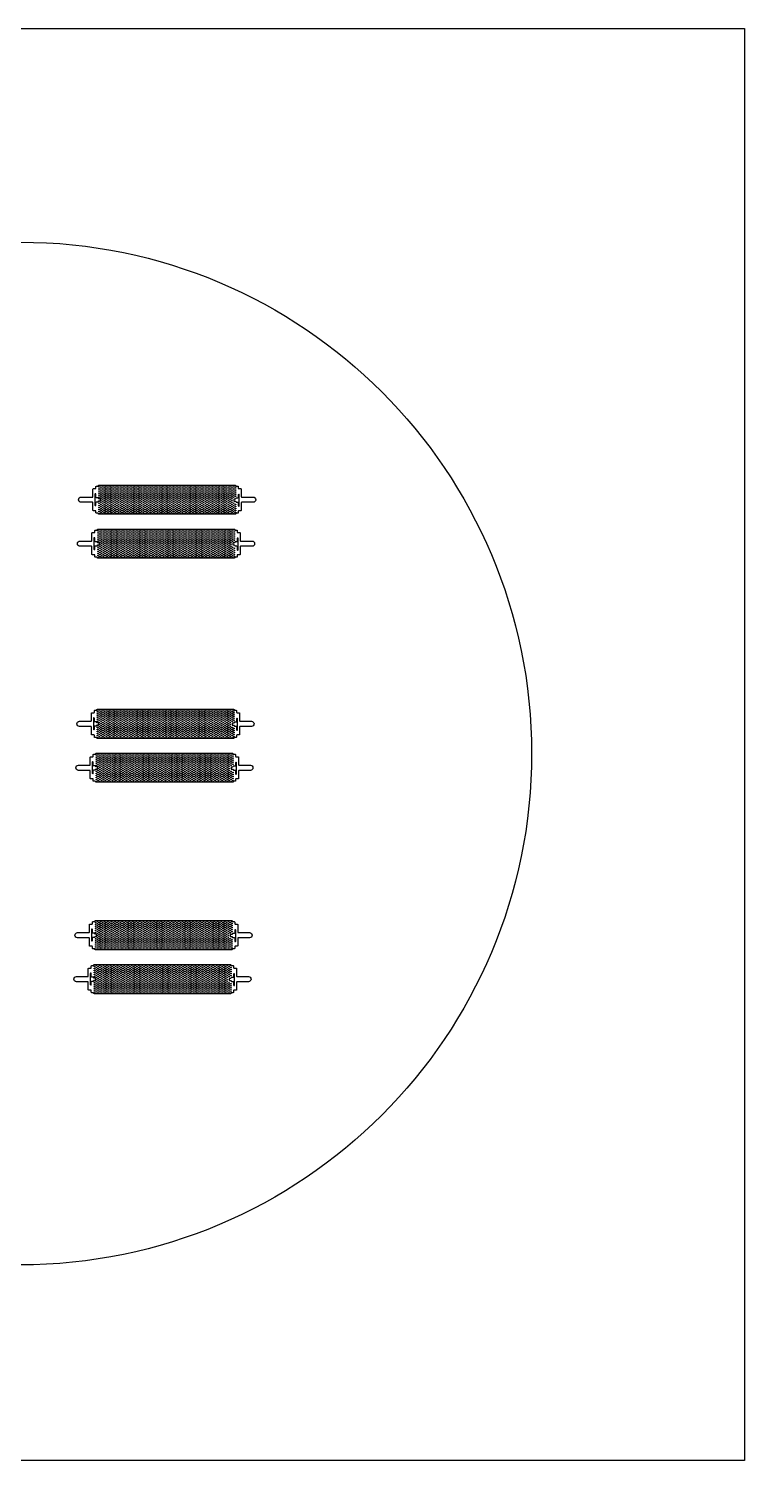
# Model space of a CAD drawing. Extents: x -291495 to 135863, y 5915 to 271227.
# Drawn here: x 72863 to 135863, y 5915 to 131915 of the extents above; entities that cross this region are included whole.
import ezdxf

# ---------------------------------------------------------------- set-up
doc = ezdxf.new("R2010")
doc.units = 13

# ---------------------------------------------------------------- blocks, each defined once
blk = doc.blocks.new('A$C4CF66921')
for p, q in [((1910, 3929), (1910, 3929)), ((1814, 60), (1814, 60))]:
    blk.add_line(p, q)
for points in [[(15462, 4919), (14462, 4919, 0.4142136), (14418, 4875), (14418, 4219, -0.4142136), (14374, 4175), (14199, 4175, 0.4142136), (14156, 4131), (14156, 4000, -0.4142136), (14112, 3956), (13981, 3956, 0.4109036), (13937, 3913, -0.4175313), (13893, 3869), (1893, 3869, -0.4175313), (1849, 3913, 0.4109036), (1806, 3956), (1674, 3956, -0.4142136), (1631, 4000), (1631, 4131, 0.4142136), (1587, 4175), (1412, 4175, -0.4142136), (1368, 4219), (1368, 4875, 0.4142136), (1324, 4919), (324, 4919, -1), (324, 5376), (1324, 5376, 0.4142136), (1368, 5420), (1368, 6076, -0.4142136), (1412, 6120), (1587, 6120, 0.4142136), (1631, 6163), (1631, 6295, -0.4142136), (1674, 6338), (1806, 6338, 0.4109036), (1849, 6382, -0.4175313), (1893, 6426), (13893, 6426, -0.4111394), (13937, 6382, 0.4109036), (13981, 6338), (14112, 6338, -0.4142136), (14156, 6295), (14156, 6163, 0.4142136), (14199, 6120), (14374, 6120, -0.4142136), (14418, 6076), (14418, 5420, 0.4142136), (14462, 5376), (15462, 5376, -1), (15462, 4919)], [(15366, 1050), (14366, 1050, 0.4142136), (14322, 1006), (14322, 350, -0.4142136), (14279, 306), (14104, 306, 0.4142136), (14060, 263), (14060, 131, -0.4142136), (14016, 88), (13885, 88, 0.4109036), (13841, 44, -0.4175313), (13797, 0), (1797, 0, -0.4175313), (1754, 44, 0.4109036), (1710, 88), (1579, 88, -0.4142136), (1535, 131), (1535, 263, 0.4142136), (1491, 306), (1316, 306, -0.4142136), (1272, 350), (1272, 1006, 0.4142136), (1229, 1050), (229, 1050, -1), (229, 1507), (1229, 1507, 0.4142136), (1272, 1551), (1272, 2207, -0.4142136), (1316, 2251), (1491, 2251, 0.4142136), (1535, 2295), (1535, 2426, -0.4142136), (1579, 2470), (1710, 2470, 0.4109036), (1754, 2513, -0.4175313), (1797, 2557), (13797, 2557, -0.4111394), (13841, 2513, 0.4109036), (13885, 2470), (14016, 2470, -0.4142136), (14060, 2426), (14060, 2295, 0.4142136), (14104, 2251), (14279, 2251, -0.4142136), (14322, 2207), (14322, 1551, 0.4142136), (14366, 1507), (15366, 1507, -1), (15366, 1050)]]:
    blk.add_lwpolyline(points, format="xyb")
at = {"linetype": 'Continuous'}
for points in [[(1631, 5632, 1.0000637), (1543, 5632), (1543, 4669, 1), (1631, 4669), (1631, 4920, -0.4142136), (1674, 4964), (1806, 4964, 0.4175313), (1849, 5008, -0.4109036), (1893, 5052), (2024, 5052), (2024, 5227), (1893, 5227, -0.4109036), (1849, 5270, 0.4175313), (1806, 5314), (1674, 5314, -0.4142136), (1631, 5358), (1631, 5632)], [(14156, 4626, 1.0000637), (14243, 4626), (14243, 5589, 1), (14156, 5589), (14156, 5338, -0.4142136), (14112, 5295), (13981, 5295, 0.4175313), (13937, 5250, -0.4109036), (13893, 5207), (13762, 5207), (13762, 5032), (13893, 5032, -0.4109036), (13937, 4989, 0.4175313), (13981, 4945), (14112, 4945, -0.4142136), (14156, 4901), (14156, 4626)], [(1535, 1763, 1.0000637), (1447, 1763), (1447, 801, 1), (1535, 801), (1535, 1051, -0.4142136), (1579, 1095), (1710, 1095, 0.4175313), (1754, 1139, -0.4109036), (1797, 1183), (1929, 1183), (1929, 1358), (1797, 1358, -0.4109036), (1754, 1401, 0.4175313), (1710, 1445), (1579, 1445, -0.4142136), (1535, 1489), (1535, 1763)], [(14060, 758, 1.0000637), (14147, 758), (14147, 1720, 1), (14060, 1720), (14060, 1469, -0.4142136), (14016, 1426), (13885, 1426, 0.4175313), (13841, 1381, -0.4109036), (13797, 1338), (13666, 1338), (13666, 1163), (13797, 1163, -0.4109036), (13841, 1120, 0.4175313), (13885, 1076), (14016, 1076, -0.4142136), (14060, 1032), (14060, 758)]]:
    blk.add_lwpolyline(points, format="xyb", dxfattribs=at)
for centre in [(2066, 6359), (2377, 6359), (2689, 6359), (3001, 6359), (3313, 6359), (3625, 6359), (3936, 6359), (4248, 6359), (4560, 6359), (4872, 6359), (5183, 6359), (5495, 6359), (5807, 6359), (6119, 6359), (6430, 6359), (6742, 6359), (7054, 6359), (7366, 6359), (7678, 6359), (7989, 6359), (8301, 6359), (8613, 6359), (8925, 6359), (9236, 6359), (9548, 6359), (9860, 6359), (10172, 6359), (10484, 6359), (10795, 6359), (11107, 6359), (11419, 6359), (11731, 6359), (12042, 6359), (12354, 6359), (12666, 6359), (12978, 6359), (13289, 6359), (13601, 6359), (13913, 6359), (1910, 6269), (1910, 6089), (1910, 5909), (1910, 5729), (1910, 5549), (1910, 5369), (2066, 6179), (2066, 5999), (2066, 5819), (2066, 5639), (2066, 5459), (2066, 5279), (2066, 5099), (2222, 6269), (2222, 6089), (2222, 5909), (2222, 5729), (2222, 5549), (2222, 5369), (2222, 5189), (2377, 6179), (2377, 5999), (2377, 5819), (2377, 5639), (2377, 5459), (2377, 5279), (2377, 5099), (2533, 6269), (2533, 6089), (2533, 5909), (2533, 5729), (2533, 5549), (2533, 5369), (2533, 5189), (2689, 6179), (2689, 5999), (2689, 5819), (2689, 5639), (2689, 5459), (2689, 5279), (2689, 5099), (2845, 6269), (2845, 6089), (2845, 5909), (2845, 5729), (2845, 5549), (2845, 5369), (2845, 5189), (3001, 6179), (3001, 5999), (3001, 5819), (3001, 5639), (3001, 5459), (3001, 5279), (3001, 5099), (3157, 6269), (3157, 6089), (3157, 5909), (3157, 5729), (3157, 5549), (3157, 5369), (3157, 5189), (3313, 6179), (3313, 5999), (3313, 5819), (3313, 5639), (3313, 5459), (3313, 5279), (3313, 5099), (3469, 6269), (3469, 6089), (3469, 5909), (3469, 5729), (3469, 5549), (3469, 5369), (3469, 5189), (3625, 6179), (3625, 5999), (3625, 5819), (3625, 5639), (3625, 5459), (3625, 5279), (3625, 5099), (3780, 6269), (3780, 6089), (3780, 5909), (3780, 5729), (3780, 5549), (3780, 5369), (3780, 5189), (3936, 6179), (3936, 5999), (3936, 5819), (3936, 5639), (3936, 5459), (3936, 5279), (3936, 5099), (4092, 6269), (4092, 6089), (4092, 5909), (4092, 5729), (4092, 5549), (4092, 5369), (4092, 5189), (4248, 6179), (4248, 5999), (4248, 5819), (4248, 5639), (4248, 5459), (4248, 5279), (4248, 5099), (4404, 6269), (4404, 6089), (4404, 5909), (4404, 5729), (4404, 5549), (4404, 5369), (4404, 5189), (4560, 6179), (4560, 5999), (4560, 5819), (4560, 5639), (4560, 5459), (4560, 5279), (4560, 5099), (4716, 6269), (4716, 6089), (4716, 5909), (4716, 5729), (4716, 5549), (4716, 5369), (4716, 5189), (4872, 6179), (4872, 5999), (4872, 5819), (4872, 5639), (4872, 5459), (4872, 5279), (4872, 5099), (5028, 6269), (5028, 6089), (5028, 5909), (5028, 5729), (5028, 5549), (5028, 5369), (5028, 5189), (5183, 6179), (5183, 5999), (5183, 5819), (5183, 5639), (5183, 5459), (5183, 5279), (5183, 5099), (5339, 6269), (5339, 6089), (5339, 5909), (5339, 5729), (5339, 5549), (5339, 5369), (5339, 5189), (5495, 6179), (5495, 5999), (5495, 5819), (5495, 5639), (5495, 5459), (5495, 5279), (5495, 5099), (5651, 6269), (5651, 6089), (5651, 5909), (5651, 5729), (5651, 5549), (5651, 5369), (5651, 5189), (5807, 6179), (5807, 5999), (5807, 5819), (5807, 5639), (5807, 5459), (5807, 5279), (5807, 5099), (5963, 6269), (5963, 6089), (5963, 5909), (5963, 5729), (5963, 5549), (5963, 5369), (5963, 5189), (6119, 6179), (6119, 5999), (6119, 5819), (6119, 5639), (6119, 5459), (6119, 5279), (6119, 5099), (6275, 6269), (6275, 6089), (6275, 5909), (6275, 5729), (6275, 5549), (6275, 5369), (6275, 5189), (6430, 6179), (6430, 5999), (6430, 5819), (6430, 5639), (6430, 5459), (6430, 5279), (6430, 5099), (6586, 6269), (6586, 6089), (6586, 5909), (6586, 5729), (6586, 5549), (6586, 5369), (6586, 5189), (6742, 6179), (6742, 5999), (6742, 5819), (6742, 5639), (6742, 5459), (6742, 5279), (6742, 5099), (6898, 6269), (6898, 6089), (6898, 5909), (6898, 5729), (6898, 5549), (6898, 5369), (6898, 5189), (7054, 6179), (7054, 5999), (7054, 5819), (7054, 5639), (7054, 5459), (7054, 5279), (7054, 5099), (7210, 6269), (7210, 6089), (7210, 5909), (7210, 5729), (7210, 5549), (7210, 5369), (7210, 5189), (7366, 6179), (7366, 5999), (7366, 5819), (7366, 5639), (7366, 5459), (7366, 5279), (7366, 5099), (7522, 6269), (7522, 6089), (7522, 5909), (7522, 5729), (7522, 5549), (7522, 5369), (7522, 5189), (7678, 6179), (7678, 5999), (7678, 5819), (7678, 5639), (7678, 5459), (7678, 5279), (7678, 5099), (7833, 6269), (7833, 6089), (7833, 5909), (7833, 5729), (7833, 5549), (7833, 5369), (7833, 5189), (7989, 6179), (7989, 5999), (7989, 5819), (7989, 5639), (7989, 5459), (7989, 5279), (7989, 5099), (8145, 6269), (8145, 6089), (8145, 5909), (8145, 5729), (8145, 5549), (8145, 5369), (8145, 5189), (8301, 6179), (8301, 5999), (8301, 5819), (8301, 5639), (8301, 5459), (8301, 5279), (8301, 5099), (8457, 6269), (8457, 6089), (8457, 5909), (8457, 5729), (8457, 5549), (8457, 5369), (8457, 5189), (8613, 6179), (8613, 5999), (8613, 5819), (8613, 5639), (8613, 5459), (8613, 5279), (8613, 5099), (8769, 6269), (8769, 6089), (8769, 5909), (8769, 5729), (8769, 5549), (8769, 5369), (8769, 5189), (8925, 6179), (8925, 5999), (8925, 5819), (8925, 5639), (8925, 5459), (8925, 5279), (8925, 5099), (9081, 6269), (9081, 6089), (9081, 5909), (9081, 5729), (9081, 5549), (9081, 5369), (9081, 5189), (9236, 6179), (9236, 5999), (9236, 5819), (9236, 5639), (9236, 5459), (9236, 5279), (9236, 5099), (9392, 6269), (9392, 6089), (9392, 5909), (9392, 5729), (9392, 5549), (9392, 5369), (9392, 5189), (9548, 6179), (9548, 5999), (9548, 5819), (9548, 5639), (9548, 5459), (9548, 5279), (9548, 5099), (9704, 6269), (9704, 6089), (9704, 5909), (9704, 5729), (9704, 5549), (9704, 5369), (9704, 5189), (9860, 6179), (9860, 5999), (9860, 5819), (9860, 5639), (9860, 5459), (9860, 5279), (9860, 5099), (10016, 6269), (10016, 6089), (10016, 5909), (10016, 5729), (10016, 5549), (10016, 5369), (10016, 5189), (10172, 6179), (10172, 5999), (10172, 5819), (10172, 5639), (10172, 5459), (10172, 5279), (10172, 5099), (10328, 6269), (10328, 6089), (10328, 5909), (10328, 5729), (10328, 5549), (10328, 5369), (10328, 5189), (10484, 6179), (10484, 5999), (10484, 5819), (10484, 5639), (10484, 5459), (10484, 5279), (10484, 5099), (10639, 6269), (10639, 6089), (10639, 5909), (10639, 5729), (10639, 5549), (10639, 5369), (10639, 5189), (10795, 6179), (10795, 5999), (10795, 5819), (10795, 5639), (10795, 5459), (10795, 5279), (10795, 5099), (10951, 6269), (10951, 6089), (10951, 5909), (10951, 5729), (10951, 5549), (10951, 5369), (10951, 5189), (11107, 6179), (11107, 5999), (11107, 5819), (11107, 5639), (11107, 5459), (11107, 5279), (11107, 5099), (11263, 6269), (11263, 6089), (11263, 5909), (11263, 5729), (11263, 5549), (11263, 5369), (11263, 5189), (11419, 6179), (11419, 5999), (11419, 5819), (11419, 5639), (11419, 5459), (11419, 5279), (11419, 5099), (11575, 6269), (11575, 6089), (11575, 5909), (11575, 5729), (11575, 5549), (11575, 5369), (11575, 5189), (11731, 6179), (11731, 5999), (11731, 5819), (11731, 5639), (11731, 5459), (11731, 5279), (11731, 5099), (11886, 6269), (11886, 6089), (11886, 5909), (11886, 5729), (11886, 5549), (11886, 5369), (11886, 5189), (12042, 6179), (12042, 5999), (12042, 5819), (12042, 5639), (12042, 5459), (12042, 5279), (12042, 5099), (12198, 6269), (12198, 6089), (12198, 5909), (12198, 5729), (12198, 5549), (12198, 5369), (12198, 5189), (12354, 6179), (12354, 5999), (12354, 5819), (12354, 5639), (12354, 5459), (12354, 5279), (12354, 5099), (12510, 6269), (12510, 6089), (12510, 5909), (12510, 5729), (12510, 5549), (12510, 5369), (12510, 5189), (12666, 6179), (12666, 5999), (12666, 5819), (12666, 5639), (12666, 5459), (12666, 5279), (12666, 5099), (12822, 6269), (12822, 6089), (12822, 5909), (12822, 5729), (12822, 5549), (12822, 5369), (12822, 5189), (12978, 6179), (12978, 5999), (12978, 5819), (12978, 5639), (12978, 5459), (12978, 5279), (12978, 5099), (13134, 6269), (13134, 6089), (13134, 5909), (13134, 5729), (13134, 5549), (13134, 5369), (13134, 5189), (13289, 6179), (13289, 5999), (13289, 5819), (13289, 5639), (13289, 5459), (13289, 5279), (13289, 5099), (13445, 6269), (13445, 6089), (13445, 5909), (13445, 5729), (13445, 5549), (13445, 5369), (13445, 5189), (13601, 6179), (13601, 5999), (13601, 5819), (13601, 5639), (13601, 5459), (13601, 5279), (13601, 5099), (13757, 6269), (13757, 6089), (13757, 5909), (13757, 5729), (13757, 5549), (13757, 5369), (13913, 6179), (13913, 5999), (13913, 5819), (13913, 5639), (13913, 5459), (1910, 5009), (1910, 4829), (1910, 4649), (1910, 4469), (1910, 4289), (1910, 4109), (1910, 3929), (2066, 4919), (2066, 4739), (2066, 4559), (2066, 4379), (2066, 4199), (2066, 4019), (2222, 5009), (2222, 4829), (2222, 4649), (2222, 4469), (2222, 4289), (2222, 4109), (2222, 3929), (2377, 4919), (2377, 4739), (2377, 4559), (2377, 4379), (2377, 4199), (2377, 4019), (2533, 5009), (2533, 4829), (2533, 4649), (2533, 4469), (2533, 4289), (2533, 4109), (2533, 3929), (2689, 4919), (2689, 4739), (2689, 4559), (2689, 4379), (2689, 4199), (2689, 4019), (2845, 5009), (2845, 4829), (2845, 4649), (2845, 4469), (2845, 4289), (2845, 4109), (2845, 3929), (3001, 4919), (3001, 4739), (3001, 4559), (3001, 4379), (3001, 4199), (3001, 4019), (3157, 5009), (3157, 4829), (3157, 4649), (3157, 4469), (3157, 4289), (3157, 4109), (3157, 3929), (3313, 4919), (3313, 4739), (3313, 4559), (3313, 4379), (3313, 4199), (3313, 4019), (3469, 5009), (3469, 4829), (3469, 4649), (3469, 4469), (3469, 4289), (3469, 4109), (3469, 3929), (3625, 4919), (3625, 4739), (3625, 4559), (3625, 4379), (3625, 4199), (3625, 4019), (3780, 5009), (3780, 4829), (3780, 4649), (3780, 4469), (3780, 4289), (3780, 4109), (3780, 3929), (3936, 4919), (3936, 4739), (3936, 4559), (3936, 4379), (3936, 4199), (3936, 4019), (4092, 5009), (4092, 4829), (4092, 4649), (4092, 4469), (4092, 4289), (4092, 4109), (4092, 3929), (4248, 4919), (4248, 4739), (4248, 4559), (4248, 4379), (4248, 4199), (4248, 4019), (4404, 5009), (4404, 4829), (4404, 4649), (4404, 4469), (4404, 4289), (4404, 4109), (4404, 3929), (4560, 4919), (4560, 4739), (4560, 4559), (4560, 4379), (4560, 4199), (4560, 4019), (4716, 5009), (4716, 4829), (4716, 4649), (4716, 4469), (4716, 4289), (4716, 4109), (4716, 3929), (4872, 4919), (4872, 4739), (4872, 4559), (4872, 4379), (4872, 4199), (4872, 4019), (5028, 5009), (5028, 4829), (5028, 4649), (5028, 4469), (5028, 4289), (5028, 4109), (5028, 3929), (5183, 4919), (5183, 4739), (5183, 4559), (5183, 4379), (5183, 4199), (5183, 4019), (5339, 5009), (5339, 4829), (5339, 4649), (5339, 4469), (5339, 4289), (5339, 4109), (5339, 3929), (5495, 4919), (5495, 4739), (5495, 4559), (5495, 4379), (5495, 4199), (5495, 4019), (5651, 5009), (5651, 4829), (5651, 4649), (5651, 4469), (5651, 4289), (5651, 4109), (5651, 3929), (5807, 4919), (5807, 4739), (5807, 4559), (5807, 4379), (5807, 4199), (5807, 4019), (5963, 5009), (5963, 4829), (5963, 4649), (5963, 4469), (5963, 4289), (5963, 4109), (5963, 3929), (6119, 4919), (6119, 4739), (6119, 4559), (6119, 4379), (6119, 4199), (6119, 4019), (6275, 5009), (6275, 4829), (6275, 4649), (6275, 4469), (6275, 4289), (6275, 4109), (6275, 3929), (6430, 4919), (6430, 4739), (6430, 4559), (6430, 4379), (6430, 4199), (6430, 4019), (6586, 5009), (6586, 4829), (6586, 4649), (6586, 4469), (6586, 4289), (6586, 4109), (6586, 3929), (6742, 4919), (6742, 4739), (6742, 4559), (6742, 4379), (6742, 4199), (6742, 4019), (6898, 5009), (6898, 4829), (6898, 4649), (6898, 4469), (6898, 4289), (6898, 4109), (6898, 3929), (7054, 4919), (7054, 4739), (7054, 4559), (7054, 4379), (7054, 4199), (7054, 4019), (7210, 5009), (7210, 4829), (7210, 4649), (7210, 4469), (7210, 4289), (7210, 4109), (7210, 3929), (7366, 4919), (7366, 4739), (7366, 4559), (7366, 4379), (7366, 4199), (7366, 4019), (7522, 5009), (7522, 4829), (7522, 4649), (7522, 4469), (7522, 4289), (7522, 4109), (7522, 3929), (7678, 4919), (7678, 4739), (7678, 4559), (7678, 4379), (7678, 4199), (7678, 4019), (7833, 5009), (7833, 4829), (7833, 4649), (7833, 4469), (7833, 4289), (7833, 4109), (7833, 3929), (7989, 4919), (7989, 4739), (7989, 4559), (7989, 4379), (7989, 4199), (7989, 4019), (8145, 5009), (8145, 4829), (8145, 4649), (8145, 4469), (8145, 4289), (8145, 4109), (8145, 3929), (8301, 4919), (8301, 4739), (8301, 4559), (8301, 4379), (8301, 4199), (8301, 4019), (8457, 5009), (8457, 4829), (8457, 4649), (8457, 4469), (8457, 4289), (8457, 4109), (8457, 3929), (8613, 4919), (8613, 4739), (8613, 4559), (8613, 4379), (8613, 4199), (8613, 4019), (8769, 5009), (8769, 4829), (8769, 4649), (8769, 4469), (8769, 4289), (8769, 4109), (8769, 3929), (8925, 4919), (8925, 4739), (8925, 4559), (8925, 4379), (8925, 4199), (8925, 4019), (9081, 5009), (9081, 4829), (9081, 4649), (9081, 4469), (9081, 4289), (9081, 4109), (9081, 3929), (9236, 4919), (9236, 4739), (9236, 4559), (9236, 4379), (9236, 4199), (9236, 4019), (9392, 5009), (9392, 4829), (9392, 4649), (9392, 4469), (9392, 4289), (9392, 4109), (9392, 3929), (9548, 4919), (9548, 4739), (9548, 4559), (9548, 4379), (9548, 4199), (9548, 4019), (9704, 5009), (9704, 4829), (9704, 4649), (9704, 4469), (9704, 4289), (9704, 4109), (9704, 3929), (9860, 4919), (9860, 4739), (9860, 4559), (9860, 4379), (9860, 4199), (9860, 4019), (10016, 5009), (10016, 4829), (10016, 4649), (10016, 4469), (10016, 4289), (10016, 4109), (10016, 3929), (10172, 4919), (10172, 4739), (10172, 4559), (10172, 4379), (10172, 4199), (10172, 4019), (10328, 5009), (10328, 4829), (10328, 4649), (10328, 4469), (10328, 4289), (10328, 4109), (10328, 3929), (10484, 4919), (10484, 4739), (10484, 4559), (10484, 4379), (10484, 4199), (10484, 4019), (10639, 5009), (10639, 4829), (10639, 4649), (10639, 4469), (10639, 4289), (10639, 4109), (10639, 3929), (10795, 4919), (10795, 4739), (10795, 4559), (10795, 4379), (10795, 4199), (10795, 4019), (10951, 5009), (10951, 4829), (10951, 4649), (10951, 4469), (10951, 4289), (10951, 4109), (10951, 3929), (11107, 4919), (11107, 4739), (11107, 4559), (11107, 4379), (11107, 4199), (11107, 4019), (11263, 5009), (11263, 4829), (11263, 4649), (11263, 4469), (11263, 4289), (11263, 4109), (11263, 3929), (11419, 4919), (11419, 4739), (11419, 4559), (11419, 4379), (11419, 4199), (11419, 4019), (11575, 5009), (11575, 4829), (11575, 4649), (11575, 4469), (11575, 4289), (11575, 4109), (11575, 3929), (11731, 4919), (11731, 4739), (11731, 4559), (11731, 4379), (11731, 4199), (11731, 4019), (11886, 5009), (11886, 4829), (11886, 4649), (11886, 4469), (11886, 4289), (11886, 4109), (11886, 3929), (12042, 4919), (12042, 4739), (12042, 4559), (12042, 4379), (12042, 4199), (12042, 4019), (12198, 5009), (12198, 4829), (12198, 4649), (12198, 4469), (12198, 4289), (12198, 4109), (12198, 3929), (12354, 4919), (12354, 4739), (12354, 4559), (12354, 4379), (12354, 4199), (12354, 4019), (12510, 5009), (12510, 4829), (12510, 4649), (12510, 4469), (12510, 4289), (12510, 4109), (12510, 3929), (12666, 4919), (12666, 4739), (12666, 4559), (12666, 4379), (12666, 4199), (12666, 4019), (12822, 5009), (12822, 4829), (12822, 4649), (12822, 4469), (12822, 4289), (12822, 4109), (12822, 3929), (12978, 4919), (12978, 4739), (12978, 4559), (12978, 4379), (12978, 4199), (12978, 4019), (13134, 5009), (13134, 4829), (13134, 4649), (13134, 4469), (13134, 4289), (13134, 4109), (13134, 3929), (13289, 4919), (13289, 4739), (13289, 4559), (13289, 4379), (13289, 4199), (13289, 4019), (13445, 5009), (13445, 4829), (13445, 4649), (13445, 4469), (13445, 4289), (13445, 4109), (13445, 3929), (13601, 4919), (13601, 4739), (13601, 4559), (13601, 4379), (13601, 4199), (13601, 4019), (13757, 4829), (13757, 4649), (13757, 4469), (13757, 4289), (13757, 4109), (13757, 3929), (13913, 4739), (13913, 4559), (13913, 4379), (13913, 4199), (13913, 4019), (1970, 2490), (2282, 2490), (2594, 2490), (2905, 2490), (3217, 2490), (3529, 2490), (3841, 2490), (4152, 2490), (4464, 2490), (4776, 2490), (5088, 2490), (5399, 2490), (5711, 2490), (6023, 2490), (6335, 2490), (6647, 2490), (6958, 2490), (7270, 2490), (7582, 2490), (7894, 2490), (8205, 2490), (8517, 2490), (8829, 2490), (9141, 2490), (9452, 2490), (9764, 2490), (10076, 2490), (10388, 2490), (10700, 2490), (11011, 2490), (11323, 2490), (11635, 2490), (11947, 2490), (12258, 2490), (12570, 2490), (12882, 2490), (13194, 2490), (13505, 2490), (13817, 2490), (1814, 2400), (1814, 2220), (1814, 2040), (1814, 1860), (1814, 1680), (1814, 1500), (1970, 2310), (1970, 2130), (1970, 1950), (1970, 1770), (1970, 1590), (1970, 1410), (1970, 1230), (2126, 2400), (2126, 2220), (2126, 2040), (2126, 1860), (2126, 1680), (2126, 1500), (2126, 1320), (2282, 2310), (2282, 2130), (2282, 1950), (2282, 1770), (2282, 1590), (2282, 1410), (2282, 1230), (2438, 2400), (2438, 2220), (2438, 2040), (2438, 1860), (2438, 1680), (2438, 1500), (2438, 1320), (2594, 2310), (2594, 2130), (2594, 1950), (2594, 1770), (2594, 1590), (2594, 1410), (2594, 1230), (2749, 2400), (2749, 2220), (2749, 2040), (2749, 1860), (2749, 1680), (2749, 1500), (2749, 1320), (2905, 2310), (2905, 2130), (2905, 1950), (2905, 1770), (2905, 1590), (2905, 1410), (2905, 1230), (3061, 2400), (3061, 2220), (3061, 2040), (3061, 1860), (3061, 1680), (3061, 1500), (3061, 1320), (3217, 2310), (3217, 2130), (3217, 1950), (3217, 1770), (3217, 1590), (3217, 1410), (3217, 1230), (3373, 2400), (3373, 2220), (3373, 2040), (3373, 1860), (3373, 1680), (3373, 1500), (3373, 1320), (3529, 2310), (3529, 2130), (3529, 1950), (3529, 1770), (3529, 1590), (3529, 1410), (3529, 1230), (3685, 2400), (3685, 2220), (3685, 2040), (3685, 1860), (3685, 1680), (3685, 1500), (3685, 1320), (3841, 2310), (3841, 2130), (3841, 1950), (3841, 1770), (3841, 1590), (3841, 1410), (3841, 1230), (3996, 2400), (3996, 2220), (3996, 2040), (3996, 1860), (3996, 1680), (3996, 1500), (3996, 1320), (4152, 2310), (4152, 2130), (4152, 1950), (4152, 1770), (4152, 1590), (4152, 1410), (4152, 1230), (4308, 2400), (4308, 2220), (4308, 2040), (4308, 1860), (4308, 1680), (4308, 1500), (4308, 1320), (4464, 2310), (4464, 2130), (4464, 1950), (4464, 1770), (4464, 1590), (4464, 1410), (4464, 1230), (4620, 2400), (4620, 2220), (4620, 2040), (4620, 1860), (4620, 1680), (4620, 1500), (4620, 1320), (4776, 2310), (4776, 2130), (4776, 1950), (4776, 1770), (4776, 1590), (4776, 1410), (4776, 1230), (4932, 2400), (4932, 2220), (4932, 2040), (4932, 1860), (4932, 1680), (4932, 1500), (4932, 1320), (5088, 2310), (5088, 2130), (5088, 1950), (5088, 1770), (5088, 1590), (5088, 1410), (5088, 1230), (5244, 2400), (5244, 2220), (5244, 2040), (5244, 1860), (5244, 1680), (5244, 1500), (5244, 1320), (5399, 2310), (5399, 2130), (5399, 1950), (5399, 1770), (5399, 1590), (5399, 1410), (5399, 1230), (5555, 2400), (5555, 2220), (5555, 2040), (5555, 1860), (5555, 1680), (5555, 1500), (5555, 1320), (5711, 2310), (5711, 2130), (5711, 1950), (5711, 1770), (5711, 1590), (5711, 1410), (5711, 1230), (5867, 2400), (5867, 2220), (5867, 2040), (5867, 1860), (5867, 1680), (5867, 1500), (5867, 1320), (6023, 2310), (6023, 2130), (6023, 1950), (6023, 1770), (6023, 1590), (6023, 1410), (6023, 1230), (6179, 2400), (6179, 2220), (6179, 2040), (6179, 1860), (6179, 1680), (6179, 1500), (6179, 1320), (6335, 2310), (6335, 2130), (6335, 1950), (6335, 1770), (6335, 1590), (6335, 1410), (6335, 1230), (6491, 2400), (6491, 2220), (6491, 2040), (6491, 1860), (6491, 1680), (6491, 1500), (6491, 1320), (6647, 2310), (6647, 2130), (6647, 1950), (6647, 1770), (6647, 1590), (6647, 1410), (6647, 1230), (6802, 2400), (6802, 2220), (6802, 2040), (6802, 1860), (6802, 1680), (6802, 1500), (6802, 1320), (6958, 2310), (6958, 2130), (6958, 1950), (6958, 1770), (6958, 1590), (6958, 1410), (6958, 1230), (7114, 2400), (7114, 2220), (7114, 2040), (7114, 1860), (7114, 1680), (7114, 1500), (7114, 1320), (7270, 2310), (7270, 2130), (7270, 1950), (7270, 1770), (7270, 1590), (7270, 1410), (7270, 1230), (7426, 2400), (7426, 2220), (7426, 2040), (7426, 1860), (7426, 1680), (7426, 1500), (7426, 1320), (7582, 2310), (7582, 2130), (7582, 1950), (7582, 1770), (7582, 1590), (7582, 1410), (7582, 1230), (7738, 2400), (7738, 2220), (7738, 2040), (7738, 1860), (7738, 1680), (7738, 1500), (7738, 1320), (7894, 2310), (7894, 2130), (7894, 1950), (7894, 1770), (7894, 1590), (7894, 1410), (7894, 1230), (8049, 2400), (8049, 2220), (8049, 2040), (8049, 1860), (8049, 1680), (8049, 1500), (8049, 1320), (8205, 2310), (8205, 2130), (8205, 1950), (8205, 1770), (8205, 1590), (8205, 1410), (8205, 1230), (8361, 2400), (8361, 2220), (8361, 2040), (8361, 1860), (8361, 1680), (8361, 1500), (8361, 1320), (8517, 2310), (8517, 2130), (8517, 1950), (8517, 1770), (8517, 1590), (8517, 1410), (8517, 1230), (8673, 2400), (8673, 2220), (8673, 2040), (8673, 1860), (8673, 1680), (8673, 1500), (8673, 1320), (8829, 2310), (8829, 2130), (8829, 1950), (8829, 1770), (8829, 1590), (8829, 1410), (8829, 1230), (8985, 2400), (8985, 2220), (8985, 2040), (8985, 1860), (8985, 1680), (8985, 1500), (8985, 1320), (9141, 2310), (9141, 2130), (9141, 1950), (9141, 1770), (9141, 1590), (9141, 1410), (9141, 1230), (9297, 2400), (9297, 2220), (9297, 2040), (9297, 1860), (9297, 1680), (9297, 1500), (9297, 1320), (9452, 2310), (9452, 2130), (9452, 1950), (9452, 1770), (9452, 1590), (9452, 1410), (9452, 1230), (9608, 2400), (9608, 2220), (9608, 2040), (9608, 1860), (9608, 1680), (9608, 1500), (9608, 1320), (9764, 2310), (9764, 2130), (9764, 1950), (9764, 1770), (9764, 1590), (9764, 1410), (9764, 1230), (9920, 2400), (9920, 2220), (9920, 2040), (9920, 1860), (9920, 1680), (9920, 1500), (9920, 1320), (10076, 2310), (10076, 2130), (10076, 1950), (10076, 1770), (10076, 1590), (10076, 1410), (10076, 1230), (10232, 2400), (10232, 2220), (10232, 2040), (10232, 1860), (10232, 1680), (10232, 1500), (10232, 1320), (10388, 2310), (10388, 2130), (10388, 1950), (10388, 1770), (10388, 1590), (10388, 1410), (10388, 1230), (10544, 2400), (10544, 2220), (10544, 2040), (10544, 1860), (10544, 1680), (10544, 1500), (10544, 1320), (10700, 2310), (10700, 2130), (10700, 1950), (10700, 1770), (10700, 1590), (10700, 1410), (10700, 1230), (10855, 2400), (10855, 2220), (10855, 2040), (10855, 1860), (10855, 1680), (10855, 1500), (10855, 1320), (11011, 2310), (11011, 2130), (11011, 1950), (11011, 1770), (11011, 1590), (11011, 1410), (11011, 1230), (11167, 2400), (11167, 2220), (11167, 2040), (11167, 1860), (11167, 1680), (11167, 1500), (11167, 1320), (11323, 2310), (11323, 2130), (11323, 1950), (11323, 1770), (11323, 1590), (11323, 1410), (11323, 1230), (11479, 2400), (11479, 2220), (11479, 2040), (11479, 1860), (11479, 1680), (11479, 1500), (11479, 1320), (11635, 2310), (11635, 2130), (11635, 1950), (11635, 1770), (11635, 1590), (11635, 1410), (11635, 1230), (11791, 2400), (11791, 2220), (11791, 2040), (11791, 1860), (11791, 1680), (11791, 1500), (11791, 1320), (11947, 2310), (11947, 2130), (11947, 1950), (11947, 1770), (11947, 1590), (11947, 1410), (11947, 1230), (12102, 2400), (12102, 2220), (12102, 2040), (12102, 1860), (12102, 1680), (12102, 1500), (12102, 1320), (12258, 2310), (12258, 2130), (12258, 1950), (12258, 1770), (12258, 1590), (12258, 1410), (12258, 1230), (12414, 2400), (12414, 2220), (12414, 2040), (12414, 1860), (12414, 1680), (12414, 1500), (12414, 1320), (12570, 2310), (12570, 2130), (12570, 1950), (12570, 1770), (12570, 1590), (12570, 1410), (12570, 1230), (12726, 2400), (12726, 2220), (12726, 2040), (12726, 1860), (12726, 1680), (12726, 1500), (12726, 1320), (12882, 2310), (12882, 2130), (12882, 1950), (12882, 1770), (12882, 1590), (12882, 1410), (12882, 1230), (13038, 2400), (13038, 2220), (13038, 2040), (13038, 1860), (13038, 1680), (13038, 1500), (13038, 1320), (13194, 2310), (13194, 2130), (13194, 1950), (13194, 1770), (13194, 1590), (13194, 1410), (13194, 1230), (13350, 2400), (13350, 2220), (13350, 2040), (13350, 1860), (13350, 1680), (13350, 1500), (13350, 1320), (13505, 2310), (13505, 2130), (13505, 1950), (13505, 1770), (13505, 1590), (13505, 1410), (13505, 1230), (13661, 2400), (13661, 2220), (13661, 2040), (13661, 1860), (13661, 1680), (13661, 1500), (13817, 2310), (13817, 2130), (13817, 1950), (13817, 1770), (13817, 1590), (1814, 1140), (1814, 960), (1814, 780), (1814, 600), (1814, 420), (1814, 240), (1814, 60), (1970, 1050), (1970, 870), (1970, 690), (1970, 510), (1970, 330), (1970, 150), (2126, 1140), (2126, 960), (2126, 780), (2126, 600), (2126, 420), (2126, 240), (2126, 60), (2282, 1050), (2282, 870), (2282, 690), (2282, 510), (2282, 330), (2282, 150), (2438, 1140), (2438, 960), (2438, 780), (2438, 600), (2438, 420), (2438, 240), (2438, 60), (2594, 1050), (2594, 870), (2594, 690), (2594, 510), (2594, 330), (2594, 150), (2749, 1140), (2749, 960), (2749, 780), (2749, 600), (2749, 420), (2749, 240), (2749, 60), (2905, 1050), (2905, 870), (2905, 690), (2905, 510), (2905, 330), (2905, 150), (3061, 1140), (3061, 960), (3061, 780), (3061, 600), (3061, 420), (3061, 240), (3061, 60), (3217, 1050), (3217, 870), (3217, 690), (3217, 510), (3217, 330), (3217, 150), (3373, 1140), (3373, 960), (3373, 780), (3373, 600), (3373, 420), (3373, 240), (3373, 60), (3529, 1050), (3529, 870), (3529, 690), (3529, 510), (3529, 330), (3529, 150), (3685, 1140), (3685, 960), (3685, 780), (3685, 600), (3685, 420), (3685, 240), (3685, 60), (3841, 1050), (3841, 870), (3841, 690), (3841, 510), (3841, 330), (3841, 150), (3996, 1140), (3996, 960), (3996, 780), (3996, 600), (3996, 420), (3996, 240), (3996, 60), (4152, 1050), (4152, 870), (4152, 690), (4152, 510), (4152, 330), (4152, 150), (4308, 1140), (4308, 960), (4308, 780), (4308, 600), (4308, 420), (4308, 240), (4308, 60), (4464, 1050), (4464, 870), (4464, 690), (4464, 510), (4464, 330), (4464, 150), (4620, 1140), (4620, 960), (4620, 780), (4620, 600), (4620, 420), (4620, 240), (4620, 60), (4776, 1050), (4776, 870), (4776, 690), (4776, 510), (4776, 330), (4776, 150), (4932, 1140), (4932, 960), (4932, 780), (4932, 600), (4932, 420), (4932, 240), (4932, 60), (5088, 1050), (5088, 870), (5088, 690), (5088, 510), (5088, 330), (5088, 150), (5244, 1140), (5244, 960), (5244, 780), (5244, 600), (5244, 420), (5244, 240), (5244, 60), (5399, 1050), (5399, 870), (5399, 690), (5399, 510), (5399, 330), (5399, 150), (5555, 1140), (5555, 960), (5555, 780), (5555, 600), (5555, 420), (5555, 240), (5555, 60), (5711, 1050), (5711, 870), (5711, 690), (5711, 510), (5711, 330), (5711, 150), (5867, 1140), (5867, 960), (5867, 780), (5867, 600), (5867, 420), (5867, 240), (5867, 60), (6023, 1050), (6023, 870), (6023, 690), (6023, 510), (6023, 330), (6023, 150), (6179, 1140), (6179, 960), (6179, 780), (6179, 600), (6179, 420), (6179, 240), (6179, 60), (6335, 1050), (6335, 870), (6335, 690), (6335, 510), (6335, 330), (6335, 150), (6491, 1140), (6491, 960), (6491, 780), (6491, 600), (6491, 420), (6491, 240), (6491, 60), (6647, 1050), (6647, 870), (6647, 690), (6647, 510), (6647, 330), (6647, 150), (6802, 1140), (6802, 960), (6802, 780), (6802, 600), (6802, 420), (6802, 240), (6802, 60), (6958, 1050), (6958, 870), (6958, 690), (6958, 510), (6958, 330), (6958, 150), (7114, 1140), (7114, 960), (7114, 780), (7114, 600), (7114, 420), (7114, 240), (7114, 60), (7270, 1050), (7270, 870), (7270, 690), (7270, 510), (7270, 330), (7270, 150), (7426, 1140), (7426, 960), (7426, 780), (7426, 600), (7426, 420), (7426, 240), (7426, 60), (7582, 1050), (7582, 870), (7582, 690), (7582, 510), (7582, 330), (7582, 150), (7738, 1140), (7738, 960), (7738, 780), (7738, 600), (7738, 420), (7738, 240), (7738, 60), (7894, 1050), (7894, 870), (7894, 690), (7894, 510), (7894, 330), (7894, 150), (8049, 1140), (8049, 960), (8049, 780), (8049, 600), (8049, 420), (8049, 240), (8049, 60), (8205, 1050), (8205, 870), (8205, 690), (8205, 510), (8205, 330), (8205, 150), (8361, 1140), (8361, 960), (8361, 780), (8361, 600), (8361, 420), (8361, 240), (8361, 60), (8517, 1050), (8517, 870), (8517, 690), (8517, 510), (8517, 330), (8517, 150), (8673, 1140), (8673, 960), (8673, 780), (8673, 600), (8673, 420), (8673, 240), (8673, 60), (8829, 1050), (8829, 870), (8829, 690), (8829, 510), (8829, 330), (8829, 150), (8985, 1140), (8985, 960), (8985, 780), (8985, 600), (8985, 420), (8985, 240), (8985, 60), (9141, 1050), (9141, 870), (9141, 690), (9141, 510), (9141, 330), (9141, 150), (9297, 1140), (9297, 960), (9297, 780), (9297, 600), (9297, 420), (9297, 240), (9297, 60), (9452, 1050), (9452, 870), (9452, 690), (9452, 510), (9452, 330), (9452, 150), (9608, 1140), (9608, 960), (9608, 780), (9608, 600), (9608, 420), (9608, 240), (9608, 60), (9764, 1050), (9764, 870), (9764, 690), (9764, 510), (9764, 330), (9764, 150), (9920, 1140), (9920, 960), (9920, 780), (9920, 600), (9920, 420), (9920, 240), (9920, 60), (10076, 1050), (10076, 870), (10076, 690), (10076, 510), (10076, 330), (10076, 150), (10232, 1140), (10232, 960), (10232, 780), (10232, 600), (10232, 420), (10232, 240), (10232, 60), (10388, 1050), (10388, 870), (10388, 690), (10388, 510), (10388, 330), (10388, 150), (10544, 1140), (10544, 960), (10544, 780), (10544, 600), (10544, 420), (10544, 240), (10544, 60), (10700, 1050), (10700, 870), (10700, 690), (10700, 510), (10700, 330), (10700, 150), (10855, 1140), (10855, 960), (10855, 780), (10855, 600), (10855, 420), (10855, 240), (10855, 60), (11011, 1050), (11011, 870), (11011, 690), (11011, 510), (11011, 330), (11011, 150), (11167, 1140), (11167, 960), (11167, 780), (11167, 600), (11167, 420), (11167, 240), (11167, 60), (11323, 1050), (11323, 870), (11323, 690), (11323, 510), (11323, 330), (11323, 150), (11479, 1140), (11479, 960), (11479, 780), (11479, 600), (11479, 420), (11479, 240), (11479, 60), (11635, 1050), (11635, 870), (11635, 690), (11635, 510), (11635, 330), (11635, 150), (11791, 1140), (11791, 960), (11791, 780), (11791, 600), (11791, 420), (11791, 240), (11791, 60), (11947, 1050), (11947, 870), (11947, 690), (11947, 510), (11947, 330), (11947, 150), (12102, 1140), (12102, 960), (12102, 780), (12102, 600), (12102, 420), (12102, 240), (12102, 60), (12258, 1050), (12258, 870), (12258, 690), (12258, 510), (12258, 330), (12258, 150), (12414, 1140), (12414, 960), (12414, 780), (12414, 600), (12414, 420), (12414, 240), (12414, 60), (12570, 1050), (12570, 870), (12570, 690), (12570, 510), (12570, 330), (12570, 150), (12726, 1140), (12726, 960), (12726, 780), (12726, 600), (12726, 420), (12726, 240), (12726, 60), (12882, 1050), (12882, 870), (12882, 690), (12882, 510), (12882, 330), (12882, 150), (13038, 1140), (13038, 960), (13038, 780), (13038, 600), (13038, 420), (13038, 240), (13038, 60), (13194, 1050), (13194, 870), (13194, 690), (13194, 510), (13194, 330), (13194, 150), (13350, 1140), (13350, 960), (13350, 780), (13350, 600), (13350, 420), (13350, 240), (13350, 60), (13505, 1050), (13505, 870), (13505, 690), (13505, 510), (13505, 330), (13505, 150), (13661, 960), (13661, 780), (13661, 600), (13661, 420), (13661, 240), (13661, 60), (13817, 870), (13817, 690), (13817, 510), (13817, 330), (13817, 150)]:
    blk.add_circle(centre, 30)

msp = doc.modelspace()

# ---------------------------------------------------------------- linework, layer by layer
msp.add_lwpolyline([(9863, 131915), (135863, 131915), (135863, 5915), (9863, 5915)], close=True)
msp.add_circle((72134, 68123), 45000)

# ---------------------------------------------------------------- block references
for p in [(77160, 85311), (77016, 65586), (76846, 46987)]:
    msp.add_blockref('A$C4CF66921', p)

doc.saveas('drawing.dxf')
